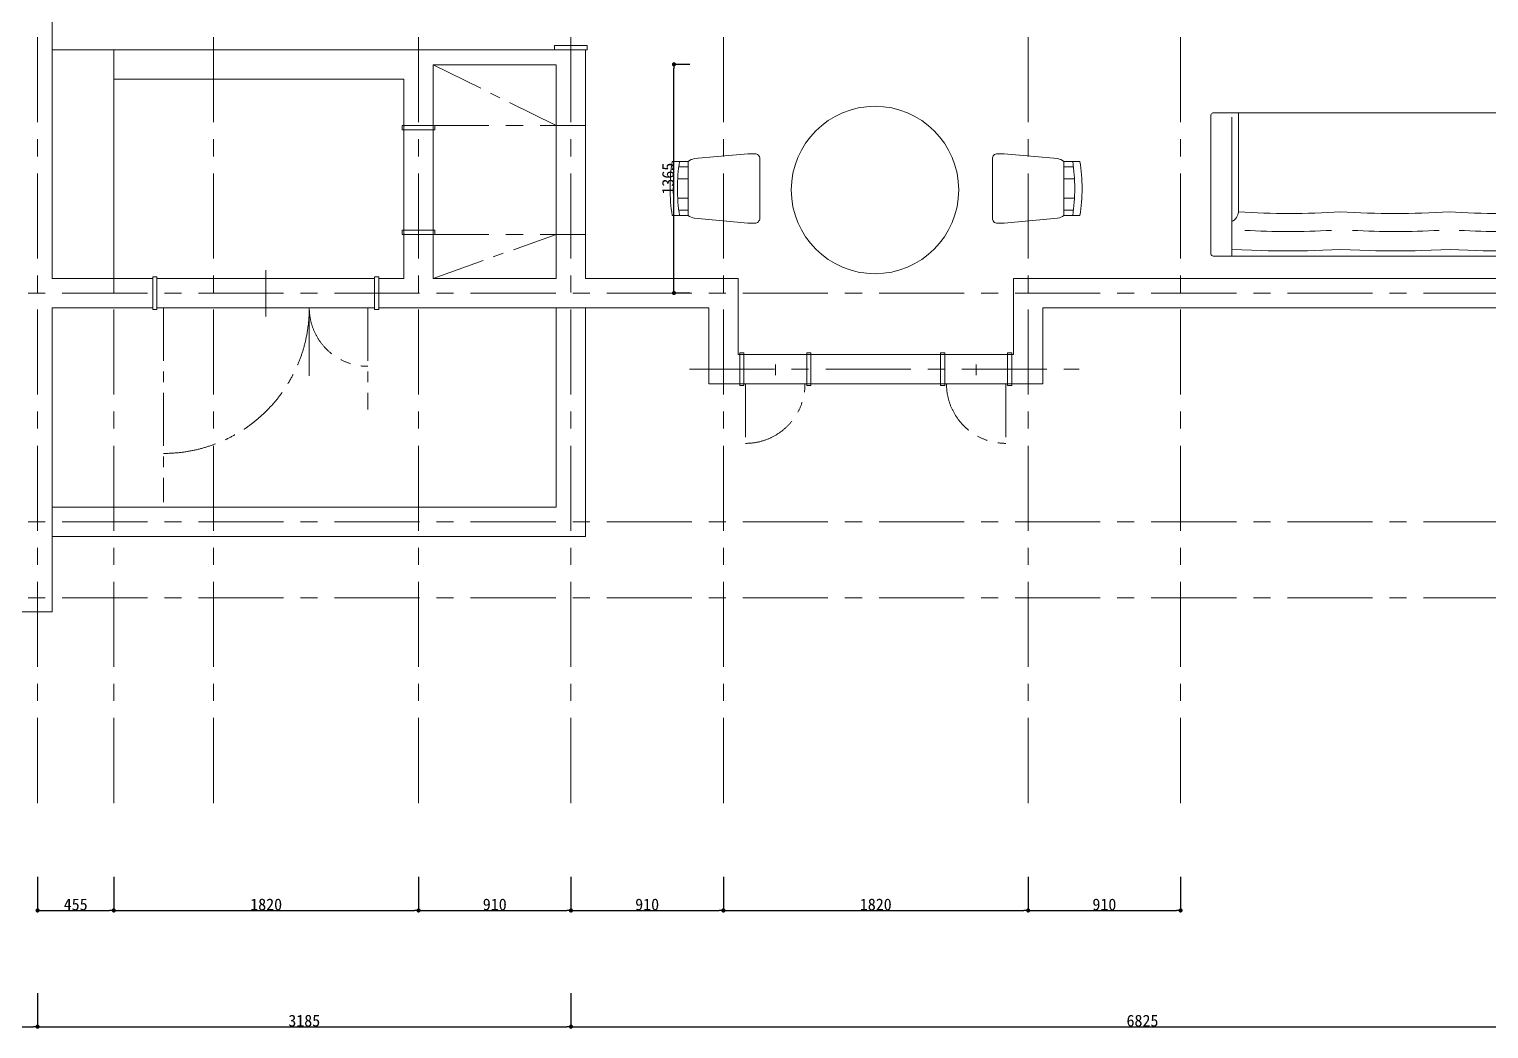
# Model space of a CAD drawing. Header units: millimetres. Extents: x -63086 to 144078, y -129912 to 13382.
# Drawn here: x 20694 to 29410, y -5653 to 314 of the extents above; entities that cross this region are included whole.
import ezdxf

# ---------------------------------------------------------------- set-up
doc = ezdxf.new("R2010")
doc.units = ezdxf.units.MM
doc.linetypes.add('CENTER', pattern=[50.8, 31.75, -6.35, 6.35, -6.35])
doc.linetypes.add('CENTERX2', pattern=[101.6, 63.5, -12.7, 12.7, -12.7])
doc.layers.get('0').update_dxf_attribs({"lineweight": 0})
for name, color, linetype, lineweight in [('001壁芯', 7, 'CENTERX2', 0), ('002寸法', 7, 'Continuous', 0), ('003壁', 7, 'Continuous', 9), ('004建具', 7, 'Continuous', 9), ('097家具', 7, 'Continuous', 0)]:
    doc.layers.add(name, color=color, linetype=linetype, lineweight=lineweight)
doc.styles.get("Standard").update_dxf_attribs({"font": 'MS Mincho.ttf'})
doc.dimstyles.new('寸法', dxfattribs={"dimtxt": 70, "dimasz": 25, "dimexe": 1.5, "dimexo": 200, "dimtad": 1, "dimdec": 0, "dimtxsty": 'Standard', "dimblk": 'DOT', "dimcen": 2.5, "dimadec": 0, "dimazin": 0, "dimtfac": 1, "dimtdec": 0, "dimtmove": 0, "dimatfit": 3, "dimfxl": 200, "dimfxlon": 1, "dimarcsym": 0})

# ---------------------------------------------------------------- blocks, each defined once
blk = doc.blocks.new('_Dot')
at = {"color": 0, "linetype": 'ByBlock', "lineweight": -2}
blk.add_line((-0.5, 0), (-1, 0), dxfattribs=at)
at = {"color": 0, "linetype": 'ByBlock', "const_width": 0.5}
blk.add_lwpolyline([(-0.25, 0, 1), (0.25, 0, 1)], format="xyb", close=True, dxfattribs=at)
blk = doc.blocks.new('*D14')
at = {"layer": '002寸法', "color": 0, "lineweight": -2, "transparency": 16777216}
for p, q in [((17104, -5440.3), (17104, -5641.8)), ((20744, -5440.3), (20744, -5641.8)), ((17129, -5640.3), (20719, -5640.3))]:
    blk.add_line(p, q, dxfattribs=at)
at = {"layer": 'Defpoints', "color": 0, "transparency": 16777216}
for p in [(17104, -4305.5), (20744, -4305.5), (20744, -5640.3)]:
    blk.add_point(p, dxfattribs=at)
at = {"layer": '002寸法', "color": 0, "lineweight": -2, "transparency": 16777216, "xscale": 25, "yscale": 25, "zscale": 25, "rotation": 180}
blk.add_blockref('_Dot', (17104, -5640.3), dxfattribs=at)
at = {"layer": '002寸法', "color": 0, "lineweight": -2, "transparency": 16777216, "xscale": 25, "yscale": 25, "zscale": 25}
blk.add_blockref('_Dot', (20744, -5640.3), dxfattribs=at)
at = {"layer": '002寸法', "color": 0, "transparency": 16777216, "insert": (18924, -5604.7), "char_height": 70, "attachment_point": 5}
blk.add_mtext('3640', dxfattribs=at)
blk = doc.blocks.new('*D15')
at = {"layer": '002寸法', "color": 0, "lineweight": -2, "transparency": 16777216}
for p, q in [((20744, -5440.3), (20744, -5641.8)), ((23929, -5440.3), (23929, -5641.8)), ((20769, -5640.3), (23904, -5640.3))]:
    blk.add_line(p, q, dxfattribs=at)
at = {"layer": 'Defpoints', "color": 0, "transparency": 16777216}
for p in [(20744, -4305.5), (23929, -4305.5), (23929, -5640.3)]:
    blk.add_point(p, dxfattribs=at)
at = {"layer": '002寸法', "color": 0, "lineweight": -2, "transparency": 16777216, "xscale": 25, "yscale": 25, "zscale": 25, "rotation": 180}
blk.add_blockref('_Dot', (20744, -5640.3), dxfattribs=at)
at = {"layer": '002寸法', "color": 0, "lineweight": -2, "transparency": 16777216, "xscale": 25, "yscale": 25, "zscale": 25}
blk.add_blockref('_Dot', (23929, -5640.3), dxfattribs=at)
at = {"layer": '002寸法', "color": 0, "transparency": 16777216, "insert": (22336.5, -5604.7), "char_height": 70, "attachment_point": 5}
blk.add_mtext('3185', dxfattribs=at)
blk = doc.blocks.new('*D16')
at = {"layer": '002寸法', "color": 0, "lineweight": -2, "transparency": 16777216}
for p, q in [((23929, -5440.3), (23929, -5641.8)), ((30754, -5440.3), (30754, -5641.8)), ((23954, -5640.3), (30729, -5640.3))]:
    blk.add_line(p, q, dxfattribs=at)
at = {"layer": 'Defpoints', "color": 0, "transparency": 16777216}
for p in [(23929, -4305.5), (30754, -4305.5), (30754, -5640.3)]:
    blk.add_point(p, dxfattribs=at)
at = {"layer": '002寸法', "color": 0, "lineweight": -2, "transparency": 16777216, "xscale": 25, "yscale": 25, "zscale": 25, "rotation": 180}
blk.add_blockref('_Dot', (23929, -5640.3), dxfattribs=at)
at = {"layer": '002寸法', "color": 0, "lineweight": -2, "transparency": 16777216, "xscale": 25, "yscale": 25, "zscale": 25}
blk.add_blockref('_Dot', (30754, -5640.3), dxfattribs=at)
at = {"layer": '002寸法', "color": 0, "transparency": 16777216, "insert": (27341.5, -5604.7), "char_height": 70, "attachment_point": 5}
blk.add_mtext('6825', dxfattribs=at)
blk = doc.blocks.new('*D17')
at = {"layer": '002寸法', "color": 0, "lineweight": -2, "transparency": 16777216}
for p, q in [((23929, -4746.5), (23929, -4948)), ((24839, -4746.5), (24839, -4948)), ((23954, -4946.5), (24814, -4946.5))]:
    blk.add_line(p, q, dxfattribs=at)
at = {"layer": 'Defpoints', "color": 0, "transparency": 16777216}
for p in [(23929, -4305.5), (24839, -4305.5), (24839, -4946.5)]:
    blk.add_point(p, dxfattribs=at)
at = {"layer": '002寸法', "color": 0, "lineweight": -2, "transparency": 16777216, "xscale": 25, "yscale": 25, "zscale": 25, "rotation": 180}
blk.add_blockref('_Dot', (23929, -4946.5), dxfattribs=at)
at = {"layer": '002寸法', "color": 0, "lineweight": -2, "transparency": 16777216, "xscale": 25, "yscale": 25, "zscale": 25}
blk.add_blockref('_Dot', (24839, -4946.5), dxfattribs=at)
at = {"layer": '002寸法', "color": 0, "transparency": 16777216, "insert": (24384, -4910.9), "char_height": 70, "attachment_point": 5}
blk.add_mtext('910', dxfattribs=at)
blk = doc.blocks.new('*D18')
at = {"layer": '002寸法', "color": 0, "lineweight": -2, "transparency": 16777216}
for p, q in [((24839, -4746.5), (24839, -4948)), ((26659, -4746.5), (26659, -4948)), ((24864, -4946.5), (26634, -4946.5))]:
    blk.add_line(p, q, dxfattribs=at)
at = {"layer": 'Defpoints', "color": 0, "transparency": 16777216}
for p in [(24839, -4305.5), (26659, -4305.5), (26659, -4946.5)]:
    blk.add_point(p, dxfattribs=at)
at = {"layer": '002寸法', "color": 0, "lineweight": -2, "transparency": 16777216, "xscale": 25, "yscale": 25, "zscale": 25, "rotation": 180}
blk.add_blockref('_Dot', (24839, -4946.5), dxfattribs=at)
at = {"layer": '002寸法', "color": 0, "lineweight": -2, "transparency": 16777216, "xscale": 25, "yscale": 25, "zscale": 25}
blk.add_blockref('_Dot', (26659, -4946.5), dxfattribs=at)
at = {"layer": '002寸法', "color": 0, "transparency": 16777216, "insert": (25749, -4910.9), "char_height": 70, "attachment_point": 5}
blk.add_mtext('1820', dxfattribs=at)
blk = doc.blocks.new('*D19')
at = {"layer": '002寸法', "color": 0, "lineweight": -2, "transparency": 16777216}
for p, q in [((26659, -4746.5), (26659, -4948)), ((27569, -4746.5), (27569, -4948)), ((26684, -4946.5), (27544, -4946.5))]:
    blk.add_line(p, q, dxfattribs=at)
at = {"layer": 'Defpoints', "color": 0, "transparency": 16777216}
for p in [(26659, -4305.5), (27569, -4305.5), (27569, -4946.5)]:
    blk.add_point(p, dxfattribs=at)
at = {"layer": '002寸法', "color": 0, "lineweight": -2, "transparency": 16777216, "xscale": 25, "yscale": 25, "zscale": 25, "rotation": 180}
blk.add_blockref('_Dot', (26659, -4946.5), dxfattribs=at)
at = {"layer": '002寸法', "color": 0, "lineweight": -2, "transparency": 16777216, "xscale": 25, "yscale": 25, "zscale": 25}
blk.add_blockref('_Dot', (27569, -4946.5), dxfattribs=at)
at = {"layer": '002寸法', "color": 0, "transparency": 16777216, "insert": (27114, -4910.9), "char_height": 70, "attachment_point": 5}
blk.add_mtext('910', dxfattribs=at)
blk = doc.blocks.new('*D23')
at = {"layer": '002寸法', "color": 0, "lineweight": -2, "transparency": 16777216}
for p, q in [((20744, -4746.5), (20744, -4948)), ((21199, -4746.5), (21199, -4948)), ((20769, -4946.5), (21174, -4946.5))]:
    blk.add_line(p, q, dxfattribs=at)
at = {"layer": 'Defpoints', "color": 0, "transparency": 16777216}
for p in [(20744, -4305.5), (21199, -4305.5), (21199, -4946.5)]:
    blk.add_point(p, dxfattribs=at)
at = {"layer": '002寸法', "color": 0, "lineweight": -2, "transparency": 16777216, "xscale": 25, "yscale": 25, "zscale": 25, "rotation": 180}
blk.add_blockref('_Dot', (20744, -4946.5), dxfattribs=at)
at = {"layer": '002寸法', "color": 0, "lineweight": -2, "transparency": 16777216, "xscale": 25, "yscale": 25, "zscale": 25}
blk.add_blockref('_Dot', (21199, -4946.5), dxfattribs=at)
at = {"layer": '002寸法', "color": 0, "transparency": 16777216, "insert": (20971.5, -4910.9), "char_height": 70, "attachment_point": 5}
blk.add_mtext('455', dxfattribs=at)
blk = doc.blocks.new('*D24')
at = {"layer": '002寸法', "color": 0, "lineweight": -2, "transparency": 16777216}
for p, q in [((21199, -4746.5), (21199, -4948)), ((23019, -4746.5), (23019, -4948)), ((21224, -4946.5), (22994, -4946.5))]:
    blk.add_line(p, q, dxfattribs=at)
at = {"layer": 'Defpoints', "color": 0, "transparency": 16777216}
for p in [(21199, -4305.5), (23019, -4305.5), (23019, -4946.5)]:
    blk.add_point(p, dxfattribs=at)
at = {"layer": '002寸法', "color": 0, "lineweight": -2, "transparency": 16777216, "xscale": 25, "yscale": 25, "zscale": 25, "rotation": 180}
blk.add_blockref('_Dot', (21199, -4946.5), dxfattribs=at)
at = {"layer": '002寸法', "color": 0, "lineweight": -2, "transparency": 16777216, "xscale": 25, "yscale": 25, "zscale": 25}
blk.add_blockref('_Dot', (23019, -4946.5), dxfattribs=at)
at = {"layer": '002寸法', "color": 0, "transparency": 16777216, "insert": (22109, -4910.9), "char_height": 70, "attachment_point": 5}
blk.add_mtext('1820', dxfattribs=at)
blk = doc.blocks.new('*D25')
at = {"layer": '002寸法', "color": 0, "lineweight": -2, "transparency": 16777216}
for p, q in [((23019, -4746.5), (23019, -4948)), ((23929, -4746.5), (23929, -4948)), ((23044, -4946.5), (23904, -4946.5))]:
    blk.add_line(p, q, dxfattribs=at)
at = {"layer": 'Defpoints', "color": 0, "transparency": 16777216}
for p in [(23019, -4305.5), (23929, -4305.5), (23929, -4946.5)]:
    blk.add_point(p, dxfattribs=at)
at = {"layer": '002寸法', "color": 0, "lineweight": -2, "transparency": 16777216, "xscale": 25, "yscale": 25, "zscale": 25, "rotation": 180}
blk.add_blockref('_Dot', (23019, -4946.5), dxfattribs=at)
at = {"layer": '002寸法', "color": 0, "lineweight": -2, "transparency": 16777216, "xscale": 25, "yscale": 25, "zscale": 25}
blk.add_blockref('_Dot', (23929, -4946.5), dxfattribs=at)
at = {"layer": '002寸法', "color": 0, "transparency": 16777216, "insert": (23474, -4910.9), "char_height": 70, "attachment_point": 5}
blk.add_mtext('910', dxfattribs=at)
blk = doc.blocks.new('*D26')
at = {"layer": '003壁', "color": 0, "lineweight": -2, "transparency": 16777216}
for p, q in [((24639, 104.4), (24542.5, 104.4)), ((24544, -1235.6), (24544, 79.4)), ((24639, -1260.6), (24542.5, -1260.6))]:
    blk.add_line(p, q, dxfattribs=at)
at = {"layer": 'Defpoints', "color": 0, "transparency": 16777216}
for p in [(24544, 104.4), (24839, 104.4), (24839, -1260.6)]:
    blk.add_point(p, dxfattribs=at)
at = {"layer": '003壁', "color": 0, "lineweight": -2, "transparency": 16777216, "xscale": 25, "yscale": 25, "zscale": 25}
for p, rotation in [((24544, 104.4), 90), ((24544, -1260.6), 270)]:
    blk.add_blockref('_Dot', p, dxfattribs=dict(at, rotation=rotation))
at = {"layer": '003壁', "color": 0, "transparency": 16777216, "insert": (24508.4, -578.1), "char_height": 70, "attachment_point": 5, "rotation": 90}
blk.add_mtext('1365', dxfattribs=at)
blk = doc.blocks.new('ソファ（CAD素材.com）5a5d12e7')
at = {"color": 0, "linetype": 'ByBlock', "lineweight": -2}
for points in [[(1086.3, 0, 0.239035), (1097.8, 11.8), (1097.8, 841.6, 0.351395), (1084.8, 854.1), (-1084.8, 854.1, 0.351395), (-1097.8, 841.6), (-1097.8, 11.8, 0.239035), (-1086.3, 0), (1086.3, 0)], [(-973.4, 815.1), (-800.7, 821.4, -0.016355), (-487.7, 821.4), (-330.1, 814.9), (-161.2, 821.4, -0.016355), (151.8, 821.4), (324.5, 815.1)], [(324.5, 814.9), (482.1, 821.4, -0.016355), (795.2, 821.4), (973.4, 814.9)], [(-384, 700.8, 0.029254), (-902.1, 700.8)], [(-265, 700.8, -0.029254), (253.1, 700.8)], [(378.4, 700.8, -0.029254), (896.5, 700.8)], [(-934, 0), (-934, 590, 0.287763), (-973.4, 648.3)], [(934, 0), (934, 590, -0.287763), (973.4, 648.3)], [(-934, 590.4, -0.033025), (-324.5, 590.4, -0.031686), (324.5, 590, -0.03427), (934, 590)]]:
    blk.add_lwpolyline(points, format="xyb", dxfattribs=at)
for points in [[(-973.4, 854.1), (-973.4, 26.1)], [(973.4, 854.1), (973.4, 26.1)]]:
    blk.add_lwpolyline(points, dxfattribs=at)
blk = doc.blocks.new('*U189')
at = {"color": 0, "linetype": 'ByBlock', "lineweight": -2}
blk.add_lwpolyline([(0, 535.4, 0.045154), (-161.5, 522.6), (-161.5, 427.3), (161.5, 427.3), (161.5, 522.6, 0.045154)], format="xyb", close=True, dxfattribs=at)
for points in [[(-161.5, 479.6, -0.035347), (0, 492.3, -0.035347), (161.5, 479.6)], [(161.5, 427.3, -0.135443), (177.9, 389.8), (207.5, 70.6), (207.5, 30, -0.414889), (177.4, 0), (-177.4, 0, -0.414889), (-207.5, 30), (-207.5, 70.6), (-177.9, 389.8, -0.135443), (-161.5, 427.3)]]:
    blk.add_lwpolyline(points, format="xyb", dxfattribs=at)
for points in [[(-128.9, 484), (-128.9, 427.3)], [(-57.6, 490.4), (-57.6, 427.3)], [(57.6, 490.4), (57.6, 427.3)], [(128.9, 484), (128.9, 427.3)]]:
    blk.add_lwpolyline(points, dxfattribs=at)

msp = doc.modelspace()

# ---------------------------------------------------------------- linework, layer by layer
at = {"layer": '001壁芯', "ltscale": 8}
for p, q in [((23018.9634, -4305.5057), (23018.9634, 12115.3398)), ((23928.9634, -4305.5057), (23928.9634, 12115.3398)), ((24838.9634, -4305.5057), (24838.9634, 12115.3398)), ((24838.9634, -4305.5057), (24838.9634, 12115.3398)), ((26658.9634, -4305.5057), (26658.9634, 12115.3398)), ((26658.9634, -4305.5057), (26658.9634, 12115.3398)), ((27568.9634, -4305.5057), (27568.9634, 12115.3398)), ((27568.9634, -4305.5057), (27568.9634, 12115.3398)), ((21793.9634, -4305.5057), (21793.9634, 4969.4193)), ((20743.9634, -4305.5057), (20743.9634, 3376.9193)), ((21198.9634, 104.4193), (21198.9634, 191.9193)), ((23018.9634, -4305.5057), (23018.9634, 191.9193)), ((23928.9634, -4305.5057), (23928.9634, 191.9193)), ((23928.9634, -4305.5057), (23928.9634, 191.9193)), ((21198.9634, -4305.5057), (21198.9634, 16.9193)), ((22931.4634, -260.5807), (24016.4634, -260.5807)), ((22931.4634, -910.5807), (24016.4634, -910.5807)), ((15202.0396, -1260.5807), (28202.0396, -1260.5807)), ((15202.0396, -1260.5807), (32782.7251, -1260.5807)), ((24637.1438, -1715.5807), (26963.8066, -1715.5807)), ((15202.0396, -2625.5807), (28202.0396, -2625.5807)), ((15202.0396, -2625.5807), (32782.7251, -2625.5807)), ((15202.0396, -3080.5807), (28202.0396, -3080.5807)), ((15202.0396, -3080.5807), (32782.7251, -3080.5807))]:
    msp.add_line(p, q, dxfattribs=at)
at = {"layer": '003壁'}
for p, q in [((20831.4634, -1173.0807), (20831.4634, 3376.9193)), ((20831.4634, 191.9193), (23841.4634, 191.9193)), ((21198.9634, -1173.0807), (21198.9634, 191.9193)), ((24016.4634, 191.9193), (24016.4634, -1173.0807)), ((23106.4634, 16.9193), (23106.4634, 101.9193)), ((23106.4634, 101.9193), (23841.4634, 101.9193)), ((23841.4634, 101.9193), (23841.4634, -1173.0807)), ((21198.9634, 16.9193), (22931.4634, 16.9193)), ((22931.4634, 16.9193), (22931.4634, -1173.0807)), ((23106.4634, 16.9193), (23106.4634, -1173.0807)), ((21431.4634, -1173.0807), (20831.4634, -1173.0807)), ((22756.4634, -1173.0807), (21456.4634, -1173.0807)), ((22931.4634, -1173.0807), (22781.4634, -1173.0807)), ((23841.4634, -1173.0807), (23106.4634, -1173.0807)), ((24926.4634, -1173.0807), (24016.4634, -1173.0807)), ((24926.4634, -1173.0807), (24926.4634, -1628.0807)), ((30666.4634, -1173.0807), (26571.4634, -1173.0807)), ((26571.4634, -1173.0807), (26571.4634, -1628.0807)), ((27568.9634, -1260.5807), (27656.4634, -1260.5807)), ((27568.9634, -1260.5807), (27656.4634, -1260.5807)), ((20831.4634, -1348.0807), (20831.4634, -2883.8935)), ((21431.4634, -1348.0807), (20831.4634, -1348.0807)), ((22756.4634, -1348.0807), (21456.4634, -1348.0807)), ((24751.4634, -1348.0807), (22781.4634, -1348.0807)), ((24751.4634, -1348.0807), (24751.4634, -1715.5807)), ((30841.4634, -1348.0807), (26746.4634, -1348.0807)), ((26746.4634, -1348.0807), (26746.4634, -1803.0807)), ((24751.4634, -1628.0807), (24751.4634, -1803.0807)), ((26571.4634, -1628.0807), (24926.4634, -1628.0807)), ((24751.4634, -1715.5807), (24637.1438, -1715.5807)), ((26746.4634, -1803.0807), (24751.4634, -1803.0807)), ((20831.4634, -2883.8935), (20831.4634, -3163.0807)), ((17016.4634, -3163.0807), (20831.4634, -3163.0807))]:
    msp.add_line(p, q, dxfattribs=at)
at = {"layer": '004建具', "linetype": 'CENTERX2', "ltscale": 5}
for p, q in [((23840.1412, 216.9193), (23830.1412, 216.9193)), ((23830.1412, 216.9193), (23830.1412, 191.9193)), ((23830.1412, 191.9193), (23840.1412, 191.9193)), ((24025.1412, 216.9193), (23840.1412, 216.9193)), ((23840.1412, 191.9193), (24015.1412, 191.9193)), ((24015.1412, 191.9193), (24025.1412, 191.9193)), ((24025.1412, 191.9193), (24025.1412, 216.9193)), ((22921.4634, -260.5807), (22921.4634, -285.5807)), ((23116.4634, -260.5807), (22931.4634, -260.5807)), ((23116.4634, -285.5807), (23116.4634, -260.5807)), ((22921.4634, -285.5807), (22931.4634, -285.5807)), ((22931.4634, -285.5807), (23106.4634, -285.5807)), ((23106.4634, -285.5807), (23116.4634, -285.5807)), ((22921.4634, -885.5807), (22921.4634, -910.5807)), ((22921.4634, -910.5807), (22931.4634, -910.5807)), ((23116.4634, -885.5807), (22931.4634, -885.5807)), ((22931.4634, -910.5807), (23106.4634, -910.5807)), ((23106.4634, -910.5807), (23116.4634, -910.5807)), ((23116.4634, -910.5807), (23116.4634, -885.5807)), ((21496.4634, -1348.0807), (21496.4634, -2509.2798)), ((22716.4634, -1348.0807), (22716.4634, -1955.964)), ((24936.4634, -1628.0807), (24936.4634, -1618.0807)), ((24936.4634, -1618.0807), (24961.4634, -1618.0807)), ((24936.4634, -1803.0807), (24936.4634, -1628.0807)), ((24961.4634, -1618.0807), (24961.4634, -1803.0807)), ((25361.4634, -1618.0807), (25336.4634, -1618.0807)), ((25336.4634, -1618.0807), (25336.4634, -1803.0807)), ((25361.4634, -1628.0807), (25361.4634, -1618.0807)), ((25361.4634, -1803.0807), (25361.4634, -1628.0807)), ((26136.4634, -1803.0807), (26136.4634, -1628.0807)), ((26161.4634, -1618.0807), (26161.4634, -1803.0807)), ((26536.4634, -1618.0807), (26536.4634, -1803.0807)), ((26561.4634, -1803.0807), (26561.4634, -1628.0807)), ((24936.4634, -1813.0807), (24936.4634, -1803.0807)), ((24961.4634, -1813.0807), (24936.4634, -1813.0807)), ((24961.4634, -1803.0807), (24961.4634, -1813.0807)), ((24971.4634, -1803.0807), (24971.4634, -2158.0807)), ((25336.4634, -1803.0807), (25336.4634, -1813.0807)), ((25336.4634, -1813.0807), (25361.4634, -1813.0807)), ((25361.4634, -1813.0807), (25361.4634, -1803.0807)), ((26526.4634, -1803.0807), (26526.4634, -2158.0807))]:
    msp.add_line(p, q, dxfattribs=at)
at = {"layer": '004建具', "linetype": 'CENTER', "ltscale": 10}
for p, q in [((23106.4634, 101.9193), (23841.4634, -260.5807)), ((23106.4634, -1173.0807), (23841.4634, -910.5807))]:
    msp.add_line(p, q, dxfattribs=at)
at = {"layer": '004建具', "ltscale": 10}
for p, q in [((23116.4634, -260.5807), (22921.4634, -260.5807)), ((22921.4634, -260.5807), (22921.4634, -285.5807)), ((23116.4634, -285.5807), (23116.4634, -260.5807)), ((22921.4634, -285.5807), (23116.4634, -285.5807)), ((23116.4634, -885.5807), (22921.4634, -885.5807)), ((22921.4634, -885.5807), (22921.4634, -910.5807)), ((22921.4634, -910.5807), (23116.4634, -910.5807)), ((23116.4634, -910.5807), (23116.4634, -885.5807)), ((23841.4634, -1348.0807), (23841.4634, -2538.0807)), ((24016.4634, -1348.0807), (24016.4634, -2713.0807)), ((24926.4634, -1628.0807), (26571.4634, -1628.0807)), ((24936.4634, -1813.0807), (24936.4634, -1618.0807)), ((24936.4634, -1618.0807), (24961.4634, -1618.0807)), ((24961.4634, -1618.0807), (24961.4634, -1813.0807)), ((25336.4634, -1618.0807), (25336.4634, -1813.0807)), ((25361.4634, -1618.0807), (25336.4634, -1618.0807)), ((25361.4634, -1813.0807), (25361.4634, -1618.0807)), ((26136.4634, -1813.0807), (26136.4634, -1618.0807)), ((26136.4634, -1618.0807), (26161.4634, -1618.0807)), ((26161.4634, -1618.0807), (26161.4634, -1813.0807)), ((26536.4634, -1618.0807), (26536.4634, -1813.0807)), ((26561.4634, -1618.0807), (26536.4634, -1618.0807)), ((26561.4634, -1813.0807), (26561.4634, -1618.0807)), ((25150.3001, -1706.6545), (25150.3001, -1688.2098)), ((25150.3001, -1688.2098), (25150.3001, -1750.7749)), ((26347.6268, -1688.2098), (26347.6268, -1750.7749)), ((24961.4634, -1813.0807), (24936.4634, -1813.0807)), ((25336.4634, -1813.0807), (25361.4634, -1813.0807)), ((26161.4634, -1813.0807), (26136.4634, -1813.0807)), ((26536.4634, -1813.0807), (26561.4634, -1813.0807)), ((20831.4634, -2538.0807), (23841.4634, -2538.0807)), ((20831.4634, -2713.0807), (24016.4634, -2713.0807))]:
    msp.add_line(p, q, dxfattribs=at)
at = {"layer": '004建具'}
for p, q in [((22106.4634, -1260.5807), (22106.4634, -1124.0265)), ((22106.4634, -1124.0265), (22106.4634, -1401.5347)), ((21431.4634, -1173.0807), (21431.4634, -1163.0807)), ((21431.4634, -1163.0807), (21456.4634, -1163.0807)), ((21431.4634, -1173.0807), (21431.4634, -1348.0807)), ((21456.4634, -1163.0807), (21456.4634, -1173.0807)), ((21456.4634, -1173.0807), (21456.4634, -1348.0807)), ((22756.4634, -1173.0807), (22756.4634, -1163.0807)), ((22756.4634, -1163.0807), (22781.4634, -1163.0807)), ((22756.4634, -1173.0807), (22756.4634, -1348.0807)), ((22781.4634, -1163.0807), (22781.4634, -1173.0807)), ((22931.4634, -1173.0807), (22781.4634, -1173.0807)), ((22781.4634, -1173.0807), (22781.4634, -1348.0807)), ((21431.4634, -1358.0807), (21431.4634, -1348.0807)), ((21456.4634, -1358.0807), (21431.4634, -1358.0807)), ((21456.4634, -1348.0807), (21456.4634, -1358.0807)), ((21456.4634, -1348.0807), (21496.4634, -1348.0807)), ((22716.4634, -1348.0807), (22366.4634, -1348.0807)), ((22366.4634, -1348.0807), (22366.4634, -1754.1735)), ((22756.4634, -1348.0807), (22716.4634, -1348.0807)), ((22756.4634, -1358.0807), (22756.4634, -1348.0807)), ((22781.4634, -1358.0807), (22756.4634, -1358.0807)), ((22781.4634, -1348.0807), (22781.4634, -1358.0807))]:
    msp.add_line(p, q, dxfattribs=at)
at = {"layer": '004建具', "linetype": 'CENTERX2', "ltscale": 5}
for centre, radius, start, end in [((21496.4634, -1348.0807), 870, 270, 0), ((22716.4634, -1348.0807), 350, 180, 270), ((24971.4634, -1803.0807), 355, 270, 0), ((26526.4634, -1803.0807), 355, 180, 270)]:
    msp.add_arc(centre, radius, start, end, dxfattribs=at)
at = {"layer": '097家具', "ltscale": 10}
msp.add_circle((25744.5428, -645.5599), 500, dxfattribs=at)

# ---------------------------------------------------------------- block references
for p, rotation in [((25056.5723, -636.3362), 89.99999999999999), ((26445.2519, -636.3362), 270)]:
    msp.add_blockref('*U189', p, dxfattribs=dict(rotation=rotation))
at = {"layer": '097家具', "ltscale": 10, "rotation": 180}
msp.add_blockref('ソファ（CAD素材.com）5a5d12e7', (28848.2934, -185.6204), dxfattribs=at)

# ---------------------------------------------------------------- dimensions: what is measured, and where the dimension line sits
at = {"layer": '002寸法'}
for base, p1, p2, picture, middle in [((20743.9634, -5640.3424), (17103.9634, -4305.5057), (20743.9634, -4305.5057), '*D14', (18923.9634, -5604.7174)), ((23928.9634, -5640.3424), (20743.9634, -4305.5057), (23928.9634, -4305.5057), '*D15', (22336.4634, -5604.7174)), ((21198.9634, -4946.5341), (20743.9634, -4305.5057), (21198.9634, -4305.5057), '*D23', (20971.4634, -4910.9091)), ((23018.9634, -4946.5341), (21198.9634, -4305.5057), (23018.9634, -4305.5057), '*D24', (22108.9634, -4910.9091)), ((23928.9634, -4946.5341), (23018.9634, -4305.5057), (23928.9634, -4305.5057), '*D25', (23473.9634, -4910.9091)), ((30753.9634, -5640.3424), (23928.9634, -4305.5057), (30753.9634, -4305.5057), '*D16', (27341.4634, -5604.7174)), ((24838.9634, -4946.5341), (23928.9634, -4305.5057), (24838.9634, -4305.5057), '*D17', (24383.9634, -4910.9091)), ((26658.9634, -4946.5341), (24838.9634, -4305.5057), (26658.9634, -4305.5057), '*D18', (25748.9634, -4910.9091)), ((27568.9634, -4946.5341), (26658.9634, -4305.5057), (27568.9634, -4305.5057), '*D19', (27113.9634, -4910.9091))]:
    dim = msp.add_linear_dim(base=base, p1=p1, p2=p2, dimstyle='寸法', override={"dimtmove": 1}, dxfattribs=at)
    dim.commit()
    dim.dimension.update_dxf_attribs({"geometry": picture, "text_midpoint": middle})
at = {"layer": '003壁'}
dim = msp.add_linear_dim(base=(24544.0194, 104.4193), p1=(24838.9634, -1260.5807), p2=(24838.9634, 104.4193), angle=90, dimstyle='寸法', override={"dimtmove": 1}, dxfattribs=at)
dim.commit()
dim.dimension.update_dxf_attribs({"geometry": '*D26', "text_midpoint": (24508.3944, -578.0807)})

doc.saveas('drawing.dxf')
